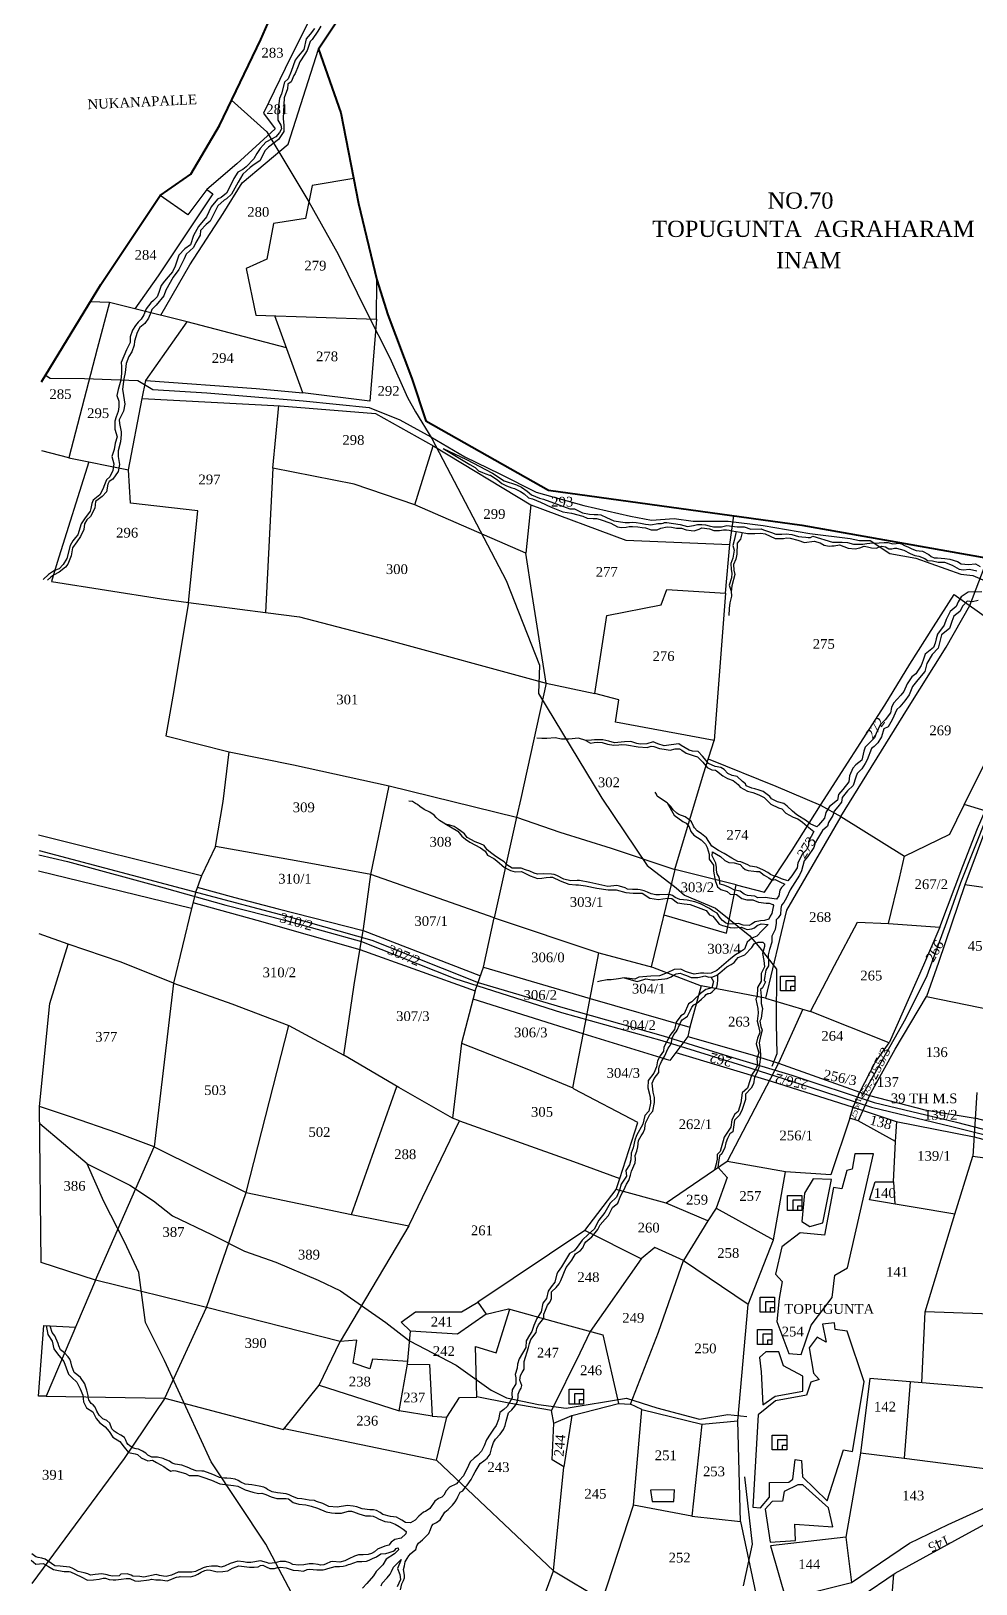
# Model space of a CAD drawing. Header units: millimetres. Extents: x -710 to 883, y -1027 to 1201.
# Drawn here: x -99.1 to 192.3, y 471 to 949.5 of the extents above; entities that cross this region are included whole.
import ezdxf

# ---------------------------------------------------------------- set-up
doc = ezdxf.new("R2010")
doc.units = ezdxf.units.MM
doc.header["$MEASUREMENT"] = 0
for name, pattern in [('ACAD_ISO02W100', [15, 12, -3]), ('ACAD_ISO07W100', [3, 0, -3]), ('BORDER', [1.75, 0.5, -0.25, 0.5, -0.25, 0, -0.25])]:
    doc.linetypes.add(name, pattern=pattern)
for name, color, linetype in [('CARTTRACK', 30, 'ACAD_ISO02W100'), ('NALA', 4, 'Continuous'), ('SQUAREWELL', 5, 'Continuous'), ('SURVEY_BND', 7, 'Continuous'), ('SURVEY_NO', 7, 'Continuous'), ('VILLAGE_AREA', 1, 'Continuous')]:
    doc.layers.add(name, color=color, linetype=linetype)
for name, color, linetype, lineweight in [('FOOTPATH', 150, 'ACAD_ISO07W100', 30), ('ROAD', 1, 'Continuous', 25), ('VILL_BOUNDARY', 6, 'BORDER', 30)]:
    doc.layers.add(name, color=color, linetype=linetype, lineweight=lineweight)
doc.styles.get("Standard").update_dxf_attribs({"font": 'TIMES.TTF'})

msp = doc.modelspace()

# ---------------------------------------------------------------- linework, layer by layer
at = {"layer": 'CARTTRACK', "linetype": 'ByBlock'}
for points in [[(157.23, 621.42), (170.67, 645.26), (177.25, 658.5), (183.3, 674.98), (187.61, 687.18), (195.82, 707.77), (213.57, 703.72), (226.17, 702.88)], [(120.65, 470.43), (123.4, 483.25), (121.03, 504.03)]]:
    msp.add_lwpolyline(points, dxfattribs=at)
at = {"layer": 'FOOTPATH', "linetype": 'ByBlock'}
for points in [[(-37.2, 928.21), (-26.39, 918.45), (-13.42, 896.81), (-4.33, 880.75), (4.48, 862.8), (11.56, 848.81), (16.99, 836.57), (19.53, 832.12), (24.52, 823.93), (47.41, 780.19), (57.68, 754.09), (57.39, 745.39), (76.97, 713.17), (90.87, 692.38), (99.83, 685.5), (102.38, 683.23), (111.99, 679.27), (122.58, 670.68), (126.04, 666.53), (130.81, 660.41), (130.66, 643.6), (130.85, 634.32), (129.39, 630.48)], [(-94.6, 843.41), (-93.12, 842.53), (-82.6, 842.39), (-66.1, 841.81), (-61.46, 839.08), (-44.82, 837.98), (-30.03, 836.8), (-15.11, 835.52), (5.2, 833.48), (14.66, 829.7), (24.21, 824.44), (34.71, 818.32), (45.45, 813.08), (56.67, 807.44), (71.35, 803.26), (85.77, 800.01), (92.23, 798.76), (99.27, 799.26), (105.04, 798.43), (115.89, 798.43), (126.67, 797.15), (141.08, 794.72), (153.5, 793.11), (156.35, 792.54), (159.69, 792.54), (165.72, 788.54), (173.75, 787.12), (187.58, 782.11), (191.26, 781.72), (195.87, 779.82)], [(10.99, 409.67), (4.09, 423.69), (-4.38, 441.92), (-12.68, 456.83), (-26.71, 483.27), (-43.48, 508.67), (-57.87, 539.9), (-63.74, 551.63), (-65.84, 566.98), (-70.21, 576.41), (-76.57, 588.85), (-81.76, 600.48), (-96.36, 612.77)], [(-81.76, 600.48), (-68.58, 593.87), (-61.31, 589.06), (-55.46, 584.47), (-43.37, 578.75), (-33.27, 573.57), (-23.54, 570.21), (-10.54, 564.67), (-3.63, 561.31), (10.33, 551.62), (17.68, 545.95), (31.97, 538.45), (42.82, 530.78), (47.55, 528.42), (57.37, 526.33), (65.92, 525.24), (84.56, 528.23), (93.92, 525.33), (107.06, 521.76), (115.75, 523.29), (121.62, 522.65)]]:
    msp.add_lwpolyline(points, dxfattribs=at)
at = {"layer": 'NALA', "linetype": 'ByBlock'}
for points in [[(-11.66, 950.3), (-13.04, 948.48), (-14.22, 947.1), (-14.92, 943.77), (-16.68, 941.73), (-17.58, 940.53), (-18.85, 936.96), (-19.78, 934.75), (-20.88, 933.77), (-21.88, 930.13), (-22.49, 928.71), (-23.01, 924.84), (-22.93, 922), (-22.06, 920.46), (-21.83, 919.33), (-22.4, 918.2), (-23.54, 916.93), (-24.94, 916.15), (-26.62, 915.24), (-27.46, 914.32), (-28.46, 913.28), (-29.4, 911.78), (-30.4, 910.06), (-32.71, 907.66), (-33.73, 906.83), (-35.27, 906), (-36.49, 904.06), (-37.23, 902.46), (-38.82, 899.5), (-40.48, 898.16), (-41.57, 897.65), (-43.55, 895.28), (-44.95, 892.26), (-47.4, 889.21), (-48.92, 886.47), (-49.92, 883.61), (-51.59, 882.38), (-53.44, 880.44), (-54.58, 877.03), (-55.39, 875.31), (-56.82, 873.79), (-57.91, 872.39), (-58.95, 871.09), (-59.62, 868.9), (-60.19, 867.56), (-61.32, 866.49), (-62.13, 865.75), (-63.57, 863.9), (-64.25, 862), (-65.11, 860.7), (-66.04, 859.77), (-66.86, 858.74), (-67.82, 857.32), (-68.48, 855.27), (-68.54, 853.51), (-69.61, 851.27), (-70.49, 849.28), (-71.23, 847.4), (-71.21, 846.08), (-71.15, 844.09), (-71.4, 841.87), (-72.24, 839.07), (-72.56, 837.17), (-72, 835.48), (-72, 833.69), (-72.17, 832.31), (-72.83, 830.65), (-73.26, 829.29), (-73.2, 826.84), (-72.53, 824.46), (-73.07, 822.5), (-73.39, 820.56), (-74.18, 818.44), (-73.56, 816.16), (-73.82, 814.08), (-74.73, 812.16), (-75.74, 811.25), (-76.4, 809.67), (-76.87, 808.3), (-77.87, 806.59), (-79.87, 804.92), (-80.35, 803.87), (-80.59, 802.42), (-80.83, 801.56), (-82.58, 799.23), (-83.6, 797.68), (-84.62, 794.26), (-85.32, 793.48), (-86.21, 792.46), (-87.01, 790.96), (-88.06, 786.93), (-89.15, 785.16), (-90.37, 783.8), (-91.8, 783.24), (-92.73, 782.66), (-93.67, 781.99), (-95.28, 780.46)], [(-9.75, 950.96), (-10.64, 949.45), (-12.35, 946.88), (-13.03, 946.22), (-13.91, 943.49), (-14.64, 942.38), (-16.13, 940), (-16.74, 938.62), (-17.66, 936.38), (-18.07, 935.8), (-18.83, 933.84), (-19.9, 933.14), (-19.95, 931.68), (-20.99, 928.88), (-21.35, 922.58), (-21.09, 920.34), (-21.09, 918.53), (-22.79, 916.11), (-25.86, 913.7), (-26.84, 912.7), (-28.53, 909.47), (-30.23, 908.35), (-31.47, 907.46), (-33.77, 905.36), (-35.2, 902.87), (-37.23, 899.25), (-38.76, 897.8), (-39.52, 897.42), (-41.51, 895.58), (-42.44, 893.52), (-43.8, 890.88), (-45.09, 889.88), (-46.83, 888.07), (-46.87, 886.56), (-48.23, 884.32), (-49.01, 882.8), (-51.19, 880.73), (-51.86, 879.32), (-53.44, 876.03), (-55.24, 873.64), (-57.5, 869.64), (-58.12, 867.94), (-60.49, 865.03), (-61.83, 863.73), (-62.07, 862.74), (-62.87, 861.05), (-63.92, 859.38), (-65.48, 858.15), (-66.33, 856.59), (-67.16, 853.94), (-67.21, 852.72), (-67.93, 850.63), (-68.88, 849.21), (-69.72, 847.04), (-69.99, 844.3), (-70.4, 842.28), (-70.84, 839.12), (-70.57, 837.14), (-70.11, 834.49), (-70.55, 832.36), (-71.88, 829.73), (-71.75, 828.56), (-71.23, 825.99), (-71.23, 825.15), (-71.42, 822.95), (-72.21, 820.13), (-72.16, 818.44), (-71.74, 815.89), (-72.16, 813.79), (-73.86, 811.46), (-74.93, 810.69), (-75.36, 809.88), (-75.83, 807.53), (-77.1, 806.08), (-79.22, 804.53), (-79.34, 802.48), (-80.72, 799.92), (-81.8, 798.9), (-82.59, 797.61), (-82.73, 795.9), (-83.76, 793.79), (-84.9, 792.12), (-86.31, 790.29), (-86.72, 787.76), (-87.67, 785.18), (-88.4, 784.34), (-90.36, 782.71), (-92.16, 781.83), (-92.97, 781.2), (-93.94, 780.29)], [(28.06, 820.9), (35.19, 817.47), (43.21, 813.3), (46.81, 810.91), (50.57, 809.64), (52.16, 808.98), (53.88, 807.7), (55.28, 806.57), (57.74, 805.57), (58.92, 805.24), (67.09, 802.29), (68.48, 802.23), (70.96, 801.07), (73.17, 800.58), (74.56, 800.54), (75.65, 800.48), (76.67, 800.41), (78.35, 799.62), (80.67, 798.53), (84.11, 798.04), (85.43, 798.04), (86.42, 798.18), (87.47, 798.11), (88.88, 797.83), (90.36, 797.58), (91.31, 797.48), (92.08, 797.34), (94.21, 797.76), (95.32, 797.76), (95.86, 797.9), (96.3, 798.02), (96.97, 798.06), (101.11, 797.42), (103.33, 796.88), (105.23, 797.09), (106.44, 797.46), (107.73, 797.49), (108.94, 797.3), (110.03, 797), (111.39, 796.72), (113.85, 796.7), (115.5, 797.14), (118.68, 796.74), (119.88, 796.72), (120.86, 796.72), (122.85, 795.98), (126.04, 796.09), (126.78, 795.81), (129.24, 794.98), (130.58, 794.45), (132.46, 794.45), (133.78, 794.52), (135.5, 794.35), (137.58, 793.73), (138.58, 793.64), (139.83, 793.5), (140.55, 793.45), (141.22, 793.47), (141.94, 793.85), (148.04, 792.04), (151.01, 791.99), (152.7, 791.94), (154.53, 791.36), (155.83, 791.41), (157.43, 791.43), (158.66, 791.62), (159.56, 791.69), (162.43, 791.8), (163.98, 791.9), (165.14, 791.92), (166.6, 791.5), (167.71, 791.57), (168.45, 791.66), (169.29, 791.48), (170.26, 791.02), (171.44, 790.46), (172.55, 789.91), (173.8, 789.47), (174.75, 789.35), (175.75, 789.28), (177.77, 788.17), (178.42, 787.63), (179.42, 787.21), (180.41, 787.13), (181.51, 787.05), (182.64, 786.95), (184.26, 786.79), (186.59, 786.07), (187.73, 785.36), (190.02, 785.08), (192.17, 785.32), (193.61, 784.54)], [(28.06, 820.9), (36.25, 815.92), (37.89, 815.02), (38.89, 813.96), (40.15, 813.44), (41.16, 813.08), (42.33, 812.67), (42.56, 812.61), (44.83, 811.09), (46.09, 810.09), (47.53, 809.34), (49.19, 808.72), (50.02, 808.55), (51.81, 807.59), (52.95, 806.88), (54.28, 805.67), (55.6, 805.31), (57.97, 804.32), (61.29, 802.76), (64.9, 801.32), (67.53, 800.92), (71.05, 799.97), (72.43, 799.36), (74.27, 799.34), (75.24, 799.32), (76.37, 798.98), (79.75, 797.82), (81.79, 796.77), (83.04, 796.55), (84.48, 796.6), (85.35, 796.82), (86.36, 796.87), (88.02, 796.77), (89.35, 796.54), (90.39, 796.44), (92.09, 795.77), (94.02, 795.79), (95.13, 796.33), (97.04, 796.74), (98.38, 796.64), (99.93, 796.31), (101.44, 796.28), (102.94, 795.79), (104.44, 795.58), (105.37, 795.54), (106.02, 795.7), (106.97, 796.04), (107.74, 796.37), (110.12, 796.14), (111.47, 795.55), (113.24, 795.59), (114.41, 795.76), (115.37, 795.76), (116.23, 795.65), (117, 795.54), (119.66, 795.08), (121.88, 794.65), (124.15, 794.71), (125.92, 794.81), (127.27, 794.6), (130.41, 793.18), (132.91, 793.15), (133.85, 793.32), (135, 793.28), (137.36, 792.63), (139.37, 791.95), (142.41, 792.3), (144.23, 791.77), (145.51, 791.08), (147, 790.79), (147.83, 790.86), (148.57, 790.9), (150.2, 791.19), (152.91, 790.2), (155.08, 789.9), (156.51, 790.26), (157.83, 790.75), (158.88, 790.61), (160.08, 790.22), (161.59, 790.2), (162.26, 790.45), (163.3, 790.75), (164.35, 790.54), (165.4, 789.98), (166.36, 789.98), (167.13, 790.18), (167.74, 790.15), (170.05, 789.52), (171.99, 788.48), (173.41, 787.88), (174.7, 787.72), (176.56, 786.98), (177.31, 786.37), (178.84, 786.22), (180.66, 785.88), (182.55, 785.79), (184.92, 784.91), (187.06, 783.7), (188.34, 783.48), (190.3, 783.64), (192.55, 783.22)], [(118.33, 795.31), (117.77, 792.56), (117.36, 790.97), (117.77, 789.54), (117.3, 787.04), (116.72, 785.42), (116.76, 783.62), (117.01, 782.48), (116.93, 781.01), (116.15, 778.72), (116.82, 776.94), (116.91, 775.36), (116.37, 773.28), (116.19, 771.61), (116.11, 769.4)], [(120.19, 794.98), (119.68, 792.93), (118.69, 791.67), (118.58, 788.29), (118.23, 786.72), (117.53, 785.14), (117.6, 783.4), (117.91, 782.04), (116.97, 778.59), (116.84, 776.66)], [(194.05, 776.66), (189.89, 776.63), (187.7, 775.13), (186.74, 773.59), (186.14, 772.15), (184.33, 770.64), (183.08, 768.2), (182.46, 766.42), (180.39, 763.65), (180.01, 762.26), (179.7, 760.9), (179.14, 759.57), (176.6, 757.46), (176, 755.68), (175.42, 753.99), (173.75, 751.45), (172.52, 750.48), (171.07, 748.32), (169.99, 745.98), (169.09, 744.87), (166.84, 742.39), (166.23, 741.02), (165.91, 739.41), (164.28, 737.25), (162.69, 735.75), (161.51, 733.05), (161.04, 731.72), (159.28, 730.01), (158.09, 728.82), (157.73, 727.66), (157.04, 724.82), (155.23, 723.45), (154.27, 722.35), (153.28, 720.01), (153.06, 718.17), (151.24, 715.75), (149.88, 714.26), (149.6, 712.52), (147.16, 710.58), (146.03, 708.71), (145.62, 707.01), (143.74, 704.84), (143.22, 704.31), (141.19, 705.2), (140, 706.16), (137.08, 708.03), (135.75, 709.09), (134.06, 710.62), (132.99, 711.44), (131.04, 712.03), (129.2, 712.93), (128.76, 713.62), (126.66, 715.15), (125.39, 715.58), (124.06, 715.98), (123.22, 716.19), (121.42, 716.97), (121.27, 717.52), (120.3, 718.24), (118.65, 719.81), (117.13, 720.12), (115.75, 720.75), (114.69, 721.92), (113.58, 722.59), (111.83, 722.9), (109.86, 723.82), (108.59, 725.34), (107.92, 726.09), (106.58, 727.46), (104.88, 727.63), (103.89, 727.9), (102.67, 728.66), (101.39, 729.35), (100.7, 729.85), (98.34, 729.61), (96.15, 729.29), (94.19, 729.91), (92.8, 730.49), (90.81, 729.91), (88.74, 729.73), (87.75, 730.01), (85.86, 730.59), (83.9, 730.48), (80.84, 730.16), (79.08, 730.66), (77.22, 731.12), (74.64, 731.13), (73.76, 731.01), (71.99, 730.88), (69.75, 731.62), (66.72, 731.28), (64.5, 731.26), (62.49, 731.67), (60, 731.54), (58.42, 731.53), (56.87, 731.58)], [(192.98, 773.98), (191.22, 773.62), (189.58, 773.82), (188.18, 772.36), (187.3, 770.68), (185.48, 769.23), (184.8, 767.61), (184.14, 765.39), (181.69, 763.42), (180.61, 759.31), (178.74, 757.41), (177.17, 754.61), (176.56, 752.12), (174.31, 749.59), (172.74, 747.5), (171.64, 744.94), (170.37, 743.09), (168.77, 741.25), (167.89, 740.45), (166.41, 737.23), (165.25, 735.15), (163.85, 734.49), (163.18, 732), (162, 730.18), (160.87, 729.08), (160.02, 728.4), (158.75, 724.95), (158.12, 723.82), (157.04, 722.14), (155.61, 720.76), (155.25, 719.58), (154.37, 717.05), (152.69, 715.39), (151.07, 713.33), (150.82, 711.88), (149.7, 710.47), (148.51, 709.14), (148.1, 707.8), (146.8, 705.68), (146.5, 704.53), (144.96, 703.21), (143.39, 700.61), (142.67, 699.32), (142.31, 697.92), (140.36, 695.1), (139.26, 693.81), (138.52, 690.75), (137.91, 689.38), (135.02, 684.87), (133.89, 682.47), (133.01, 680.98), (132.32, 680.21), (132.13, 679.14), (132.02, 677.34), (131.3, 676.22), (130.67, 675.67), (130.72, 674.65), (130.34, 672.63), (129.37, 670.6), (129.32, 668.8), (128.6, 666.55), (128.25, 664.9), (128.3, 662.78), (128.3, 661.43), (127.5, 660.14), (127.23, 658.32), (126.98, 656.91), (127.42, 656.56), (126.46, 654.66), (125.88, 654.17), (126.07, 652.15), (126.07, 649.87), (126.46, 648.33), (126.26, 647.04), (126.02, 645.24), (125.69, 644.47), (125.99, 642.76), (126.37, 641.61), (125.88, 639.74), (125.41, 637.78), (125.74, 635.63), (125.82, 633.82), (125.63, 631.83), (125.38, 630.18), (124.75, 628.5), (124.03, 627.18), (123.65, 625.17), (122.93, 623.74), (121.23, 621.97), (121.25, 620.27), (120.12, 616.88), (119.22, 615.39), (118.42, 614.49), (117.87, 613.96), (117.32, 610.32), (116.44, 609.69), (115.67, 608.29), (115.12, 606.89), (114.81, 605.51), (113.96, 603.52), (113.16, 602.92), (112.97, 601.57), (112.8, 600.31), (112.69, 599.26)], [(71.99, 730.88), (73.41, 730.04), (74.61, 730.24), (75.6, 730.43), (76.98, 730.25), (78.71, 729.74), (80.64, 729.49), (82.12, 729.53), (83.03, 729.7), (84.49, 729.55), (88.1, 728.98), (90.86, 728.72), (92.14, 729.11), (93.01, 729.09), (94.74, 728.4), (96.16, 728.25), (97.98, 727.89), (99.58, 728.32), (100.86, 728.32), (101.55, 727.93), (102.89, 726.98), (105.41, 726.14), (106.46, 725.85), (108.02, 724.22), (109.38, 722.6), (110.89, 721.91), (111.96, 721.76), (112.33, 721.59), (114.24, 719.96), (115.72, 719.19), (117.38, 718.58), (118.95, 717.38), (119.55, 716.5), (121.86, 715.25), (123.53, 714.91), (125.36, 714.2), (126.94, 713.32), (129, 711.28), (131.38, 710.19), (132.39, 709.82), (133.69, 708.5), (135.9, 707.3), (137.31, 706.77), (138.81, 705.75), (140.22, 704.52), (142.3, 702.87), (140.67, 699.75), (140.67, 698.49), (139.98, 697.23), (138.79, 695.93), (137.33, 693.2), (137.12, 691.68), (135.54, 689.24), (134.3, 687.7), (132.31, 688.29), (130.95, 688.94), (129.87, 689.22), (128.98, 689.61), (128.11, 690.2), (126.75, 690.95), (124.72, 691.84), (122.71, 692.23), (121.96, 692.6), (119.81, 693.52), (118.84, 693.64), (116.99, 694.68), (114.68, 696.04), (112.85, 696.98), (110.86, 698.36), (109.16, 700.91), (107.63, 702.11), (106.27, 703.04), (105.52, 704.02), (105.24, 704.49), (104.59, 705.86), (103.76, 706.59), (102.62, 707.36), (100.67, 708.13), (100, 708.52), (98.89, 709.58), (98.18, 710.61), (97.11, 711.7), (95.6, 712.59), (94, 713.73), (93.74, 714.38), (93.35, 714.95)], [(97.11, 711.7), (99.26, 707.94), (101.94, 705.94), (102.95, 705.39), (103.85, 704.27), (104.37, 702.88), (105.31, 701.76), (107.54, 700.31), (108.84, 698.93), (109.38, 697.89), (110.01, 695.86), (110.01, 694.37), (111.31, 692.44), (111.31, 690.65), (111.84, 687.8), (112.63, 685.84), (113.65, 684.98), (115.6, 684.41), (116.52, 683.53), (118.43, 683.4), (120.08, 682.18), (121.59, 681.78), (123.49, 681.78), (125.23, 681.05), (127.61, 680.75), (128.47, 680.8), (129.7, 680.37), (129.85, 680.04), (129.67, 679.15), (129.3, 677.61), (128.83, 676.82), (128.44, 675.81), (127.07, 675.44), (125.82, 675.32), (124.22, 675.06), (123.08, 674.35), (122.35, 673.86), (120.55, 673.96), (119.04, 674.48), (118.02, 674.38), (115.95, 674.3), (115.07, 674.69), (114.13, 675.46), (113.39, 676.27), (112.46, 677.72), (111.16, 678.47), (110.11, 679.18), (107.32, 680.62), (105.65, 681.18), (103.27, 681.7), (100.93, 681.92), (99.58, 682.56), (98.75, 683.14), (98.12, 683.36), (97.04, 683.42), (94.73, 683.35), (93.54, 683.35), (92.16, 683.7), (90.96, 684.12), (89.94, 684.62), (88.79, 684.93), (88.07, 684.95), (86.43, 684.95), (84.88, 685.09), (84.08, 685.48), (82.35, 685.98), (81.54, 686.2), (79.73, 686.02), (78.82, 685.93), (73.24, 687.16), (70.03, 687.74), (69.3, 687.79), (67.34, 687.62), (65.21, 688.21), (63.06, 689.29), (62.26, 689.59), (61.43, 689.75), (59, 689.83), (57.14, 689.73), (56.04, 689.98), (54.75, 690.61), (53.43, 691.09), (52.03, 691.58), (50.64, 691.54), (49.28, 691.58), (47.62, 692.54), (46.82, 693.5), (45.98, 694.01), (44.29, 695.16), (42.98, 696.04), (41.59, 697.21), (40.65, 698.53), (39.47, 699.08), (37.84, 699.69), (35.44, 701), (34.57, 702.16), (33.34, 703.1), (32.36, 703.76), (31.44, 704.43), (30.06, 704.84), (28.78, 705.17), (26.91, 706.27), (25.84, 707.17), (25.19, 707.94), (23.89, 708.8), (22.13, 709.6), (20.84, 710.56), (20.1, 711.19), (19.5, 711.5), (18.6, 712.15), (17.41, 712.25)], [(28.57, 705.3), (32.57, 702.98), (33.77, 701.47), (34.89, 700.54), (36.23, 699.58), (39.48, 697.79), (41, 696.83), (41.73, 695.6), (43.58, 694.56), (44.59, 693.8), (46.94, 691.82), (48.79, 690.82), (50.17, 690.46), (52.13, 690.54), (54.81, 689.2), (57.09, 688.43), (58.39, 688.47), (59.78, 688.73), (60.99, 688.82), (61.71, 688.8), (64.13, 687.64), (66.78, 686.67), (68.88, 686.43), (69.73, 686.43), (71.9, 686.17), (75.41, 685.41), (78.91, 684.93), (81.3, 684.88), (84.34, 684.11), (86.64, 683.91), (88.12, 683.91), (89.41, 683.9), (91.69, 682.35), (94.45, 681.94), (95.78, 682.15), (97.28, 682.28), (98.46, 682.24), (100.23, 680.93), (102.27, 680.58), (104.17, 680.4), (109.12, 678.52), (110.08, 677.16), (111.17, 676.76), (112.34, 675.23), (113.13, 674.33), (114.15, 673.91), (116.46, 673.26), (117.74, 673.22), (119.87, 673.39), (121.77, 672.63), (123.16, 672.87), (123.95, 673.19), (124.83, 673.94), (126.09, 674.42), (128.23, 674.22), (126.27, 672.23), (124.69, 670.57), (123.16, 669.98), (121.69, 668.74), (120.87, 666.6), (119.4, 665.57), (118.11, 664.83), (116.7, 663.69), (112.34, 660.03), (110.66, 659.2), (109.41, 659.16), (108.38, 659.2), (107.31, 659.21), (105.38, 658.93), (103.66, 659.37), (102.75, 659.7), (102.15, 660), (101.53, 660.31), (101.23, 660.42), (99.18, 660.31), (97.06, 659.34), (94.71, 658.37), (92.01, 658.31), (88.33, 658.01), (87.13, 657.35), (83.86, 657.82), (82.02, 657.49), (79.8, 657.11), (78.55, 657.11), (76.38, 656.73), (75.62, 656.57)], [(111.01, 696.56), (113.56, 695.17), (114.89, 693.93), (116.07, 693.35), (117.74, 693.17), (119.55, 692.72), (120.4, 691.78), (121.1, 691.11), (122.07, 690.87), (123.82, 690.6), (124.61, 690.57), (125.55, 690.57), (127, 689.45), (128.4, 688.57), (129.48, 687.86), (130.33, 688.09), (131.85, 687.39), (133.36, 686.67), (132.37, 685.57), (131.82, 684.74), (131.5, 683.04), (130.76, 682), (129.38, 682.23), (127.3, 682.49), (125.06, 682.47), (124.11, 682.96), (121.83, 683.17), (120.81, 683.57), (119.56, 684.44), (118.52, 684.7), (117.67, 684.89), (116.95, 685.29), (115.86, 685.78), (114.56, 686.31), (113.35, 686.59), (113.34, 687.67), (113.11, 688.75), (112.52, 689.8), (112.31, 690.98), (112.31, 691.74), (112.09, 693.12), (111.43, 694.37), (110.9, 695.37), (111.01, 696.56)], [(83.86, 657.82), (87.85, 656.67), (89.86, 657.31), (90.45, 657.5), (92.34, 657.21), (93.23, 657.17), (96.34, 657.45), (97.12, 657.55), (98.3, 658.13), (99.07, 658.58), (99.83, 659), (101.03, 659.23), (102.11, 658.85), (103.02, 658.54), (104.46, 657.88), (106.5, 657.93), (107.94, 658.19), (108.7, 658.37), (109.9, 658.03), (111.15, 658.06), (112.41, 658.64), (113.3, 659.34), (115.44, 661.17), (116.81, 661.92), (117.72, 662.49), (118.42, 663.45), (118.98, 664.09), (119.95, 664.48), (121.03, 664.83), (123.16, 667.11), (123.85, 668.23), (125.13, 668.79), (126.6, 668.79), (127.05, 668.29), (127.05, 667.38), (126.49, 665.29), (126.89, 663.08), (127.07, 661.2), (126.08, 659.09), (126.01, 656.72), (124.97, 654.76), (124.82, 652.04), (124.4, 651.21), (125.07, 648.37), (125.1, 646.92), (124.8, 644.46), (125.27, 642.93), (125.59, 640.9), (124.92, 639.16), (124.5, 637.47), (124.89, 635.99), (125.34, 634.69), (124.76, 632.84), (124.89, 630.86), (124.37, 629.77), (123.03, 627.79), (122.63, 626.31), (121.87, 623.8), (120.23, 622.38), (119.78, 619.25), (118.91, 616.61), (117.9, 615.78), (117.03, 614.07), (116.74, 611.8), (114.64, 608.66), (114.33, 607.55), (113.74, 605.39), (113.37, 604.31), (112.5, 603.36), (112.47, 601.88), (112.04, 600.1), (111.71, 598.58)], [(110.52, 658.04), (111.37, 656.61), (110.8, 654.74), (109, 654.19), (107.38, 652.92), (105.4, 651.15), (104.64, 650.42), (103.65, 649.81), (102.29, 646.65), (101.32, 646.08), (99.84, 644.08), (99.29, 641.85), (97.9, 639.97), (97.48, 639.1), (96.72, 637.75), (96.01, 636.46), (95.95, 635.2), (94.88, 633.75), (94.13, 632.19), (93.82, 630.38), (92.95, 628.37), (91.26, 626.14), (91.08, 623.91), (91.86, 621.08), (91.9, 619.16), (91.44, 616.71), (90.21, 615.39), (89.52, 612.72), (87.62, 609.22), (87.06, 607.76), (86.63, 605.43), (85.96, 603.76), (85.91, 601.73), (85.44, 600.17), (84.35, 598.4), (84.5, 596.66), (82.85, 594.23), (82.33, 592.33), (81.43, 590.21), (79.54, 588.34), (77.85, 585.49), (75.99, 583.14), (74.56, 580.37), (72.85, 578.77), (70.83, 576.94), (69.37, 574.81), (68.42, 573.68), (67.01, 572.89), (64.54, 568.72), (63.47, 567.35), (63.03, 566.54), (62.43, 564.04), (61.27, 562.61), (60.41, 561.24), (59.84, 558.96), (58.77, 557.51), (58.26, 554.92), (56.87, 552.81), (55.92, 550.7), (55.34, 548.86), (54.62, 547.72), (53.59, 545.93), (53.53, 543.93), (51.48, 540.4), (50.92, 538.76), (50.81, 537.52), (50.25, 535.54), (50.42, 534.54), (50.42, 532.66), (49.33, 530.8), (49.2, 529.55), (49.25, 528.37), (47.74, 525.74), (46.73, 524.81), (45.49, 523.82), (45.1, 521.69), (44.31, 519.84), (43.5, 518.74), (42.55, 517.21), (41.37, 515.39), (40.7, 513.59), (39.79, 511.91), (38.67, 510.67), (37.55, 509.83), (36.38, 508.61), (35.78, 507.56), (34.25, 504.31), (32.91, 502.88), (32.14, 501.93), (29.96, 500.83), (28.97, 499.75), (28.25, 498.42), (27.55, 497.74), (26.56, 497.32), (25.39, 496.53), (23.88, 494.33), (22.61, 493.38), (21.96, 493.2), (20.48, 491.97), (19.39, 490.71), (17.96, 489.9), (16.35, 489.97), (15.27, 490.65), (14.33, 491.19), (13.64, 491.66), (11.74, 491.84), (9.44, 492.45), (8.62, 493.09), (7.49, 493.63), (6.57, 493.91), (5.37, 493.88), (3.04, 494.14), (1.38, 494.81), (0.26, 495.01), (-1.47, 495.18), (-4.64, 494.7), (-7.25, 494.89), (-9.11, 495.8), (-11.03, 496.47), (-11.68, 496.78), (-13.34, 496.83), (-15.52, 497.28), (-16.89, 497.41), (-18.6, 498.12), (-19.51, 498.52), (-20.44, 498.76), (-23.1, 499.15), (-24.7, 499.43), (-26.16, 500.17), (-26.66, 500.51), (-27.28, 500.9), (-28.73, 501.15), (-31.03, 501.57), (-33.04, 501.81), (-34.41, 502.43), (-35.24, 502.89), (-36.08, 503.28), (-37.42, 503.5), (-38.71, 503.65), (-39.41, 503.67), (-40.92, 503.81), (-42.33, 504.5), (-43.48, 504.98), (-44.96, 505.43), (-45.81, 505.74), (-46.39, 505.83), (-48.13, 505.85), (-49.61, 506.42), (-50.37, 506.81), (-52.51, 507.62), (-54.59, 507.98), (-55.54, 508.24), (-56.33, 508.82), (-57.68, 509.4), (-58.36, 509.71), (-60.09, 510.1), (-61.81, 510.1), (-63.03, 510.7), (-63.66, 511.29), (-64.67, 511.94), (-65.96, 512.6), (-66.64, 512.63), (-67.78, 512.94), (-68.59, 513.58), (-69.15, 514.02), (-69.53, 514.48), (-69.8, 515.38), (-70.27, 516.17), (-71.39, 516.85), (-72.46, 517.46), (-73.42, 518.15), (-74.14, 518.87), (-74.76, 520.56), (-75.73, 521.36), (-76.91, 521.95), (-78.03, 523.02), (-78.8, 524.3), (-79.28, 525.46), (-79.93, 526.18), (-80.51, 526.62), (-81.24, 527.74), (-81.42, 528.57), (-81.42, 529.11), (-81.84, 530.71), (-82.29, 532), (-82.5, 532.74), (-83.82, 534.69), (-84.96, 535.55), (-85.77, 536.18), (-86.5, 538.15), (-86.76, 539.42), (-87.13, 540.27), (-87.64, 541.01), (-88.72, 542.23), (-89.93, 543.16), (-90.48, 544.44), (-90.73, 545.13), (-91.67, 547.48), (-92.5, 548.53), (-93.04, 550.12), (-93.24, 550.6)], [(14.85, 469.25), (15.28, 471.05), (15.76, 472.07), (16.12, 472.97), (16.12, 473.73), (15.74, 475.45), (16.04, 476.65), (16.34, 477.84), (16.9, 478.9), (17.44, 479.72), (17.98, 480.34), (18.8, 481.01), (19.56, 481.69), (19.91, 482.73), (20.38, 483.63), (21.61, 484.63), (22.41, 485.43), (23.62, 486.53), (24.06, 487.83), (24.51, 488.91), (24.9, 489.43), (25.94, 490.01), (27.11, 490.83), (28.53, 493.11), (29.57, 493.99), (30.91, 495.29), (31.75, 496.29), (32.21, 497.16), (32.58, 497.91), (33.23, 499.3), (34.08, 499.76), (34.59, 500.42), (35.05, 501.03), (35.36, 501.47), (36.61, 503.24), (37.24, 504.48), (37.92, 505.61), (38.52, 506.56), (39.4, 508.11), (40.59, 508.94), (41.55, 509.83), (42.55, 511.07), (42.99, 513.05), (43.49, 514.6), (44.12, 515.67), (45.6, 517.22), (46.57, 518.63), (47.1, 519.86), (47.39, 521.2), (48.2, 523.76), (49.23, 524.68), (50.13, 525.81), (50.82, 526.92), (51.13, 528.46), (51.13, 529.55), (51.57, 530.58), (52.02, 531.33), (52.22, 532.16), (51.62, 533.83), (51.86, 535.24), (52.32, 536.14), (52.97, 537.21), (52.99, 539.58), (54.31, 543.84), (54.67, 545.1), (55.02, 546.34), (56.67, 548.53), (56.9, 549.75), (57.42, 550.91), (59, 552.95), (59.07, 554.12), (59.56, 555.36), (60.16, 556.95), (61.02, 557.92), (61.36, 558.98), (61.46, 561.08), (62.86, 562.39), (63.76, 563.53), (64.33, 564.57), (65.98, 568.54), (67.05, 570.02), (67.72, 570.79), (68.86, 572.7), (70.4, 573.79), (71.08, 574.64), (71.55, 575.82), (72, 576.44), (73.86, 578.01), (74.85, 579.18), (75.66, 580.29), (76.39, 581.66), (77.96, 583.43), (79, 584.6), (79.69, 586.03), (80.25, 587.02), (81.85, 588.39), (82.57, 590.23), (83.05, 591.3), (83.39, 591.79), (84.11, 593.3), (84.55, 594.24), (85.21, 595.29), (85.75, 596.98), (86.05, 598.19), (87.23, 600.75), (87.27, 601.94), (87.21, 603.07), (87.71, 604.42), (88.05, 605.76), (88.2, 607.67), (89.05, 609.06), (89.69, 610.06), (90.15, 611.25), (90.24, 612.4), (90.45, 613.23), (91.75, 615.63), (92.7, 616.73), (93.12, 619.34), (93.15, 620.93), (92.74, 622.51), (92.44, 625.31), (93.02, 626.76), (94.46, 628.56), (94.46, 629.75), (94.67, 630.71), (94.98, 631.3), (95.34, 631.95), (96.4, 633.74), (96.98, 635.22), (97.35, 636.12), (98.01, 636.94), (98.38, 637.85), (98.65, 639.17), (99.13, 640.28), (99.8, 641.1), (100.14, 641.61), (100.89, 643.33), (101.27, 644.25), (101.69, 644.8), (102.64, 645.46), (103.32, 646), (104.16, 647.6), (104.7, 648.74), (105.26, 649.44), (106.08, 649.88), (107.67, 651.21), (108.65, 652.09), (109.09, 652.68), (109.64, 652.91), (109.9, 652.91), (110.44, 653.04), (110.99, 653.44), (112.02, 654.51), (112.38, 654.94), (112.61, 655.97), (112.65, 657.2), (112.65, 658.29), (112.64, 658.82)], [(-94.4, 550.66), (-93.89, 547.89), (-92.51, 545.79), (-92.05, 543.47), (-90.85, 541.91), (-88.98, 539.53), (-88.22, 537.65), (-87.53, 535.63), (-86.52, 534.6), (-84.92, 533.19), (-83.86, 531.19), (-83.08, 529.17), (-82.88, 527.14), (-81.92, 525.32), (-80.01, 524.1), (-78.96, 522.05), (-77.82, 520.65), (-76.19, 519.46), (-74.99, 518), (-73.79, 516.3), (-71.7, 514.95), (-70.36, 513.15), (-69, 511.5), (-66.91, 511.08), (-66.25, 510.94), (-65.12, 509.93), (-63.02, 508.95), (-61.65, 509.2), (-60.32, 508.48), (-58.14, 507.27), (-57.03, 506.35), (-55.99, 505.79), (-55.22, 505.94), (-54.46, 505.92), (-53.26, 505.61), (-51.43, 505.02), (-50.3, 504.48), (-49.2, 504.48), (-47.62, 504.42), (-46.08, 503.98), (-43.42, 503.01), (-40.82, 501.9), (-36.63, 501.4), (-35.26, 501.13), (-32.99, 500.05), (-30.64, 499.28), (-28.89, 498.93), (-27.85, 499.02), (-26.68, 498.56), (-25.06, 497.83), (-23.22, 497.36), (-21.55, 497.35), (-20.43, 497.35), (-19.72, 497.27), (-18.24, 496.17), (-16.5, 495.6), (-14.32, 495.41), (-12.7, 495.04), (-10.72, 494.35), (-8.11, 493.27), (-6.42, 492.9), (-5.24, 492.82), (-4.03, 492.82), (-3.37, 492.85), (-2.26, 493.18), (-1.19, 493.43), (-0.3, 493.45), (0.35, 493.27), (1.98, 492.67), (4.02, 492.01), (5.62, 492.01), (6.4, 491.97), (7.34, 491.52), (8.04, 491.09), (10.03, 490.24), (11.66, 490.08), (13.24, 489.47), (14.47, 488.76), (15.66, 487.9), (16.65, 487.16), (16.48, 486.45), (15.09, 485.15), (13.09, 484.78), (12, 483.92), (11.27, 483), (10.02, 482.67), (7.77, 481.8), (6.87, 480.91), (5.91, 480.38), (4.89, 480.07), (3.3, 479.97), (1.93, 479.97), (0.71, 479.64), (-1.12, 478.76), (-2.28, 478.16), (-3.83, 477.78), (-5.96, 477.91), (-6.73, 477.86), (-8.05, 477.26), (-8.81, 476.88), (-9.83, 476.81), (-10.52, 477.08), (-12.02, 477.28), (-13.33, 477.25), (-14.99, 476.89), (-16.58, 476.84), (-18.29, 477.05), (-19.3, 477.59), (-20.57, 477.97), (-22.24, 477.91), (-23.04, 477.74), (-23.81, 477.52), (-25.64, 477.37), (-26.16, 477.54), (-27.18, 477.9), (-28.26, 478.2), (-31.32, 477.62), (-32.5, 477.61), (-33.54, 477.85), (-35.25, 478.03), (-37.66, 477.31), (-39.42, 476.53), (-40.53, 476.24), (-41.58, 476.47), (-43.39, 476.47), (-44.93, 476.34), (-45.95, 476.04), (-48.35, 474.87), (-49.48, 474.63), (-50.84, 474.63), (-52.44, 474.64), (-53.68, 474.64), (-55.76, 473.74), (-57.39, 473.32), (-58.26, 473.44), (-59.43, 473.67), (-60.48, 473.93), (-64.26, 473.14), (-65.51, 473.37), (-67.68, 473.48), (-68.21, 473.75), (-69.46, 474.15), (-71.33, 474.03), (-71.86, 473.55), (-73.97, 473.4), (-74.92, 473.6), (-75.62, 473.88), (-77.25, 474.19), (-79.26, 473.95), (-80.67, 473.74), (-81.5, 474.14), (-82.62, 474.46), (-84.52, 474.9), (-86.15, 475.83), (-87.08, 476.18), (-89.12, 476.39), (-90.06, 476.53), (-91.69, 476.64), (-92.73, 477.32), (-94.66, 478.71), (-95.71, 479.02), (-96.82, 479.2), (-97.54, 479.39), (-97.96, 479.72), (-98.77, 480.29)], [(-99.05, 478.38), (-97.61, 477.13), (-95.27, 477.33), (-93.7, 476.38), (-92.12, 475.52), (-90.62, 475.16), (-88.83, 474.9), (-87.29, 474.9), (-86.86, 474.81), (-83.59, 473.2), (-81.65, 472.25), (-79.82, 472.27), (-78.07, 472.54), (-76.84, 472.85), (-76.13, 472.83), (-74.95, 472.45), (-73.72, 472.3), (-72.92, 472.3), (-71.26, 472.5), (-69.7, 472.69), (-68.57, 472.67), (-67.05, 472.03), (-66.02, 471.9), (-62.61, 472.27), (-61.93, 472.47), (-60.53, 472.28), (-59.12, 472.3), (-57.09, 472.03), (-55.97, 472.43), (-55.06, 472.8), (-54.18, 473.11), (-53.39, 473.27), (-53.06, 473.31), (-49.89, 473.25), (-48.5, 473.67), (-47.6, 474.08), (-46.56, 474.66), (-45.52, 475.19), (-44.64, 475.34), (-43.71, 475.28), (-41.71, 474.77), (-39.88, 474.83), (-38.38, 475.08), (-36.99, 475.89), (-35.8, 476.33), (-34.96, 476.6), (-31.71, 476.17), (-30.3, 476.24), (-29.07, 476.31), (-28.32, 476.69), (-27.63, 476.79), (-26.55, 476.33), (-25.38, 475.84), (-24.59, 475.84), (-23.97, 475.84), (-23.04, 476.06), (-22.14, 476.18), (-20.43, 475.98), (-18.24, 475.32), (-16.57, 475.23), (-15.04, 475), (-13.9, 475.48), (-13.22, 475.54), (-10.9, 475.41), (-9.3, 475.41), (-8.99, 475.38), (-8.17, 475.55), (-7.55, 475.75), (-5.24, 476.43), (-4, 476.43), (-2.83, 476.52), (-1.85, 476.73), (-1.19, 476.98), (-0.69, 477.18), (1.58, 477.96), (2.9, 477.96), (4.34, 478.1), (5.19, 478.39), (6.24, 478.85), (7.47, 479.42), (8.8, 480.3), (10.38, 480.46), (11.38, 480.69), (12.63, 481.15), (13.08, 481.45), (13.55, 481.99), (14.14, 482.17), (14.24, 481.53), (13.04, 480.29), (10.44, 478.64), (9.4, 476.89), (7.37, 474.84), (6.56, 473.52), (4.51, 471.19), (3.18, 469.71)], [(8.86, 470.49), (9.18, 471.32), (10.72, 472.87), (11.65, 474.09), (12.12, 474.88), (12.73, 476.24), (15.08, 478.6), (13.95, 475.79), (14.64, 473.91), (14.86, 472.43), (14.3, 471.31), (13.81, 470.13)]]:
    msp.add_lwpolyline(points, dxfattribs=at)
at = {"layer": 'ROAD', "linetype": 'ByBlock'}
for points in [[(-96.66, 695.67), (-87.86, 693.62), (-57.96, 685.52), (-38.99, 680.14), (-20.78, 675.53), (2.8, 669.02), (31.56, 657.56), (64.46, 647.14), (95.41, 638.46), (120.26, 630.79), (141.12, 624.1), (160.07, 617.94), (184.84, 611.98), (204.87, 606.97), (237.92, 598.77), (268.6, 589.13), (296.59, 580.08), (326.2, 570.43), (345.99, 563.96), (388.44, 550.46), (431.56, 538.16), (435.25, 526.49), (468.57, 515.02), (499.32, 502.98)], [(-96.56, 697.04), (-47.72, 684.02), (-19.02, 676.5), (6.03, 669.42), (38.81, 656.38), (64.92, 648.6), (95.86, 639.9), (117.35, 633.21), (135.46, 627.8), (160.91, 619.33), (186.32, 613.27), (212.78, 606.4), (236.07, 600.38), (259.85, 593.21), (285.56, 585.13), (305.03, 578.89), (329.07, 570.8), (353.2, 563.33), (390.78, 550.84), (435.07, 538.56), (438.45, 527.3), (457.85, 520.18), (501.62, 503.82)]]:
    msp.add_lwpolyline(points, dxfattribs=at)
at = {"layer": 'SQUAREWELL', "linetype": 'ByBlock'}
for points in [[(132.02, 658.32), (136.46, 658.32), (136.46, 653.76), (132.02, 653.76)], [(133.76, 656.97), (136.46, 656.97), (136.46, 653.76), (133.76, 653.76)], [(135.19, 655.19), (136.46, 655.19), (136.46, 653.76), (135.19, 653.76)], [(134.18, 590.7), (138.62, 590.7), (138.62, 586.14), (134.18, 586.14)], [(135.92, 589.36), (138.62, 589.36), (138.62, 586.14), (135.92, 586.14)], [(137.36, 587.58), (138.62, 587.58), (138.62, 586.14), (137.36, 586.14)], [(125.73, 559.38), (130.16, 559.38), (130.16, 554.82), (125.73, 554.82)], [(127.46, 558.04), (130.16, 558.04), (130.16, 554.82), (127.46, 554.82)], [(128.9, 556.26), (130.16, 556.26), (130.16, 554.82), (128.9, 554.82)], [(124.89, 549.42), (129.32, 549.42), (129.32, 544.86), (124.89, 544.86)], [(126.62, 548.07), (129.32, 548.07), (129.32, 544.86), (126.62, 544.86)], [(128.06, 546.29), (129.32, 546.29), (129.32, 544.86), (128.06, 544.86)], [(66.89, 531.01), (71.32, 531.01), (71.32, 526.45), (66.89, 526.45)], [(68.63, 529.67), (71.32, 529.67), (71.32, 526.45), (68.63, 526.45)], [(70.06, 527.89), (71.32, 527.89), (71.32, 526.45), (70.06, 526.45)], [(129.49, 516.9), (133.92, 516.9), (133.92, 512.34), (129.49, 512.34)], [(131.23, 515.55), (133.92, 515.55), (133.92, 512.34), (131.23, 512.34)], [(132.66, 513.77), (133.92, 513.77), (133.92, 512.34), (132.66, 512.34)]]:
    msp.add_lwpolyline(points, close=True, dxfattribs=at)
at = {"layer": 'SURVEY_BND', "linetype": 'ByBlock'}
for points in [[(0.31, 979.43), (-11.12, 957.04), (-19.1, 941.37), (-27.38, 924.15), (-23.81, 919.33), (-35.56, 908.59), (-44.83, 900.68), (-50.68, 892.88), (-59.22, 898.78)], [(-59.01, 861.92), (-50.12, 877.42), (-39.77, 893.24), (-33.97, 902.74), (-19.8, 914.62), (-10.41, 943.89)], [(-44.83, 900.68), (-43.04, 899.34), (-59.89, 874.05), (-67.09, 863.92), (-74.86, 865.86), (-80.8, 866.07)], [(0.42, 904.05), (-12.42, 901.9), (-14.42, 891.72), (-24.34, 890.17), (-26.35, 879.23), (-32.73, 876.29), (-29.7, 861.98), (7.48, 860.67), (7.51, 872.84)], [(-74.86, 865.86), (-78.69, 851.54), (-87.39, 817.97), (-95.68, 820.12)], [(-87.39, 817.97), (-68.98, 814.25), (-64.82, 836.26), (-63.69, 841.82), (-50.92, 859.91), (-67.09, 863.92)], [(7.48, 860.67), (5.39, 835.49), (-15.29, 838.01), (-23.91, 861.77)], [(-20.32, 851.89), (-50.92, 859.91)], [(-63.69, 841.82), (-29.65, 839.3), (-15.29, 838.01)], [(-64.82, 836.26), (-22.22, 834.04), (7.16, 831.63), (25.12, 821.57), (55.08, 803.54), (84.31, 792.63), (116.42, 791.32), (117.63, 800.11)], [(19.31, 803.55), (0.55, 809.9), (-24.49, 814.78), (-22.7, 834.06)], [(55.08, 803.54), (53.52, 788.57), (19.31, 803.55), (24.92, 821.69)], [(-81.19, 816.72), (-91.03, 785.71), (-92.72, 779.93), (-58.78, 774.52), (-50.53, 773.38), (-26.8, 770.33)], [(-50.53, 773.38), (-47.62, 801.62), (-68.43, 803.99), (-68.98, 814.25)], [(-24.49, 814.78), (-26.8, 770.33), (-16.27, 769.01), (9.35, 762.32), (59.73, 748.58), (55.45, 775.92), (53.52, 788.57)], [(59.73, 748.58), (74.81, 745.35), (78.49, 769.37), (95.21, 772.7), (96.93, 777.38), (115.02, 776.24), (116.42, 791.32)], [(118.35, 686.42), (127.04, 684.15), (135.58, 697.14), (144.31, 711), (150.57, 707.53), (171.2, 740.69), (183.08, 759.69), (190.36, 772.46), (195.97, 787.09)], [(109.74, 725.2), (130.53, 716.82), (144.31, 711), (164.14, 741.76), (171.9, 754.42), (179.22, 765.93), (185.57, 775.89), (197.27, 767.51), (208.41, 760.41), (216.73, 757.57), (219.74, 776.59), (220.63, 783.72)], [(115.02, 776.24), (111.58, 730.87), (81.17, 736.51), (82.13, 743.38), (74.81, 745.35)], [(-50.53, 773.38), (-55.33, 744.51), (-57.5, 732.3), (-38, 727.42), (-18.17, 723.42), (11.39, 716.89), (50.57, 707.25), (43.74, 676.22), (5.72, 689.58), (11.39, 716.89)], [(150.57, 707.53), (170.23, 695.3), (184.18, 702.01), (190.77, 715.48), (200.45, 734.64), (205.39, 749.81), (208.94, 760.23)], [(59.73, 748.58), (52, 712.98), (50.57, 707.25), (64, 702.7), (79.82, 697.73), (99.44, 691.13), (108.26, 720.65), (111.58, 730.87)], [(5.72, 689.58), (-17.3, 693.84), (-42.2, 698.24), (-39.85, 712.08), (-38, 727.42)], [(165.36, 674.47), (181.13, 673.4), (188.23, 692.14), (192.75, 703.78), (195.15, 709.21), (188.64, 711.13)], [(150.57, 707.53), (133.82, 678.59), (127.42, 651.54), (107.59, 655.36)], [(210.82, 702.47), (196.46, 706.81), (188.8, 686.45), (180.73, 662.52), (177.05, 652), (197.6, 647.86), (203.09, 669.81), (206.98, 683.87), (188.8, 686.45)], [(-42.2, 698.24), (-46.5, 689.24), (-96.75, 701.76)], [(127.42, 651.54), (141.31, 647.42), (148.7, 661.56), (155.78, 674.94), (165.36, 674.47), (168.69, 688.49), (170.23, 695.3)], [(-46.5, 689.24), (-48.27, 684.37), (-49.61, 679.18), (-96.74, 690.61)], [(-55.11, 656.11), (-37.16, 649.8), (-19.59, 643.08), (-2.59, 633.9), (0.54, 655.58), (2.43, 666.9), (3.49, 672.88), (5.72, 689.58)], [(99.44, 691.13), (92.14, 661.16)], [(96.03, 677.15), (115.41, 671.52), (118.35, 686.42), (99.44, 691.13)], [(-47.79, 685.67), (-36.22, 682.49), (-22.89, 679), (3.39, 672.33), (39.54, 658.42)], [(-49.16, 680.94), (-29.39, 675.58), (2.36, 666.48), (37.88, 653.77), (40.47, 661.03), (43.74, 676.22)], [(-49.61, 679.17), (-55.11, 656.11), (-71.3, 662.6), (-87.62, 668.13), (-96.5, 671.32)], [(43.74, 676.22), (76, 665.51)], [(181.13, 673.4), (176.14, 661.69), (165.52, 637.78), (141.31, 647.42)], [(-55.11, 656.11), (-61.11, 605.69), (-72.64, 610), (-86.93, 614.99), (-96.41, 618.17), (-93.25, 649.82), (-87.62, 668.13)], [(33.01, 613.68), (68.23, 601.22), (82.52, 595.97), (88.01, 613.2), (68.39, 623.51), (67.99, 623.86), (71.28, 640.88), (76, 665.51), (92.57, 661.04), (107.59, 655.36), (104.09, 642.62), (103.44, 639.7), (97.89, 632.3), (71.21, 640.5), (37.21, 651.19)], [(40.47, 661.03), (73.31, 651.45), (104.09, 642.62)], [(37.88, 653.77), (33.7, 637.64), (30.89, 614.58), (14.32, 624.02), (-2.59, 633.9)], [(99.74, 634.77), (129.09, 625.95), (154.45, 617.95), (156.43, 622.58), (159.49, 621.53), (167.34, 635.75), (177.05, 652)], [(138.88, 648.14), (131.44, 631.47), (156.43, 622.58), (161.16, 631.71), (165.52, 637.78)], [(-61.11, 605.69), (-32.71, 591.62), (-19.59, 643.08)], [(33.7, 637.64), (53.27, 629.95), (67.99, 623.86)], [(103.44, 639.7), (123.26, 634.03), (131.44, 631.47), (115.52, 601.2), (96.76, 588.33), (81.39, 592.59), (82.52, 595.97)], [(-32.71, 591.62), (-0.21, 584.87), (13.77, 624.34)], [(192.52, 622.46), (191.3, 602.83), (215.83, 599.43), (235.68, 596.85), (247.44, 594.51), (248.36, 599.88), (192.03, 614.54)], [(-79.21, 564.66), (-95.96, 570.04), (-96.41, 618.17)], [(159.49, 621.53), (155.92, 613.73), (153.41, 614.52), (154.45, 617.95)], [(154.45, 617.95), (167.68, 613.55), (191.67, 608.74), (238.01, 596.39)], [(159.49, 621.53), (176.52, 617.08), (192.03, 614.54)], [(-0.21, 584.87), (17.46, 581.32), (33.01, 613.68), (30.89, 614.58)], [(153.41, 614.52), (147.53, 597.12), (133.55, 598.04), (115.52, 601.2)], [(166.86, 594.96), (167.48, 607.37), (155.92, 613.73)], [(167.48, 607.37), (167.87, 613.51)], [(-44.95, 556.18), (-79.21, 564.66), (-61.11, 605.69)], [(185.78, 584.96), (191.3, 602.83)], [(112.8, 599.33), (115.61, 596.25), (112.19, 586.82), (129.81, 577.1), (133.55, 598.04)], [(175.6, 533.04), (176.58, 554.87), (185.78, 584.96), (159.5, 589.38), (161.17, 594.96), (166.86, 594.96), (167.27, 588.07)], [(17.46, 581.32), (-3.79, 545.77), (-44.95, 556.18), (-32.71, 591.62)], [(109.66, 582.94), (102.09, 570.74), (93.23, 574.74), (89.1, 571.18), (71.72, 579.97), (81.39, 592.59)], [(112.19, 586.82), (109.66, 582.94), (96.76, 588.33)], [(71.72, 579.97), (38.7, 557.89), (41.29, 554.13), (48.11, 555.82), (63.66, 551.48), (77.28, 547.74), (82.08, 526.6), (85.81, 526.45), (94.43, 548.57), (102.09, 570.74), (121.71, 557.45), (122.06, 557.11), (129.81, 577.1)], [(89.1, 571.18), (73.34, 548.82), (70.18, 542.18), (61.36, 524.51), (48.28, 526.69), (38.42, 528.64), (37.96, 544.2), (44.4, 542.23), (48.52, 555.7)], [(-79.21, 564.66), (-94.43, 528.87), (-96.8, 528.89), (-95.11, 550.7), (-85.36, 550.19)], [(-94.43, 528.87), (-57.82, 528.27), (-44.95, 556.18)], [(41.29, 554.13), (32.39, 548.02), (17.94, 548.87), (15.11, 551.73), (19.49, 554.85), (33.64, 554.85), (38.7, 557.89)], [(89.29, 524.82), (107.71, 520.28), (118.85, 521.29), (122.06, 557.11)], [(240.63, 552.57), (176.58, 554.87)], [(-57.82, 528.27), (-21.22, 518.64), (-10.23, 532.32), (-3.79, 545.77)], [(0.8, 542.12), (1.36, 546.18), (-3.79, 545.77)], [(17.05, 538.78), (17.94, 548.87)], [(17.12, 539.61), (6.22, 540.34), (5.44, 537.36), (0.3, 539.02), (0.8, 542.12)], [(-10.23, 532.32), (14.49, 524.42), (17.05, 538.78), (23.79, 538.66), (24.61, 522.72), (14.49, 524.42)], [(213, 508.15), (240.37, 527.83), (207.49, 530.28), (171.98, 533.35), (159.53, 534.37), (156.72, 511.42), (170.12, 509.76), (197.39, 506.29)], [(171.98, 533.35), (170.12, 509.76)], [(-57.82, 528.27), (-70.35, 509.71), (-98.85, 471.17)], [(-78.11, 409.2), (-33.71, 388.01), (-2.43, 374.49), (14.05, 410.19), (54.56, 454.76), (62.06, 475.12), (77.16, 466.02), (86.72, 495.34), (89.29, 524.82), (85.81, 526.45)], [(24.61, 522.72), (29.14, 522.37), (33.02, 528.47), (38.42, 528.63)], [(62.18, 520.53), (67.68, 522.96), (82.08, 526.6)], [(-21.01, 518.9), (25.94, 509.21), (29.14, 522.37)], [(25.94, 509.21), (62.06, 475.12), (65.24, 507.09), (61.64, 509.23), (62.18, 520.53), (61.36, 524.51)], [(67.68, 522.96), (65.24, 507.09)], [(107.71, 520.28), (104.63, 491.92), (86.72, 495.34)], [(104.63, 491.92), (119.65, 490.29), (118.85, 521.29)], [(133.77, 466.46), (153.93, 471.51), (171.83, 483.62), (183.71, 489.37), (199.71, 496.62), (197.39, 506.29), (213, 508.15), (199.71, 496.62)], [(156.7, 511.28), (152.17, 485.44), (153.93, 471.51)], [(134.34, 461.22), (156.76, 467.13), (167.32, 474.34), (190.09, 486.78), (207.38, 496.17), (205.47, 501.62)], [(119.65, 490.29), (125.48, 463.21), (99.8, 464.7), (77.16, 466.02)], [(152.17, 485.44), (128.91, 482.82), (133.86, 465.63)], [(166.9, 474.06), (166.27, 466.5), (158.12, 465.17), (140.24, 456.34), (138.98, 450.5), (143.89, 436.9), (143.32, 376.39), (133.96, 339.7), (155.14, 344.97), (160.78, 372.67), (163.87, 411.33), (166.28, 447.57), (166.27, 466.5)]]:
    msp.add_lwpolyline(points, dxfattribs=at)
at = {"layer": 'VILL_BOUNDARY', "linetype": 'ByBlock', "lineweight": 40}
for points in [[(-95.85, 841.36), (-77.54, 871.42), (-59.22, 898.78), (-49.79, 905.33), (-40.97, 920.36), (-28.22, 946.89), (-21.69, 961.75), (-15.88, 984.55), (-9.45, 1014.93), (-6.02, 1030.94), (10.48, 1024.7), (31.91, 1025.27), (34.7, 1025.86), (33.96, 1012.62), (15.51, 1001.75), (10.27, 967.77), (3.45, 964.87), (-10.41, 943.89), (-3.49, 924.23), (1.9, 896.39), (7.51, 872.84), (10.98, 862.05)], [(-95.85, 841.36), (-77.54, 871.42), (-59.22, 898.78), (-49.79, 905.33), (-40.97, 920.36), (-28.22, 946.89), (-21.69, 961.75)], [(3.45, 964.87), (-10.41, 943.89), (-3.49, 924.23), (1.9, 896.39), (7.51, 872.84), (10.98, 862.05), (18.38, 842.39), (22.66, 829.39), (60.48, 807.99), (138.64, 797.21), (195.97, 787.09)]]:
    msp.add_lwpolyline(points, dxfattribs=at)
at = {"layer": 'VILLAGE_AREA', "linetype": 'ByBlock'}
for points in [[(145.58, 578.49), (138.05, 579.2), (132.42, 574.87), (130.51, 566.51), (132.56, 564.27), (131.56, 558.94), (130.93, 551.87), (134.56, 542.01), (138.37, 541.68), (141.42, 550.77), (147.91, 559.32), (148.81, 566.13), (152.62, 568.41), (160.64, 603.56), (154.93, 603.6), (154.12, 598.84), (152.5, 598.37), (150.97, 592.8), (148.4, 593.13), (145.58, 578.49)], [(138.64, 582.71), (141.03, 581.14), (145.05, 582.28), (147.78, 595.62), (142.08, 595.81), (139.45, 591.41), (138.64, 582.71)], [(123.47, 494.66), (125.82, 494.5), (128.67, 497.76), (128.67, 502.32), (134.58, 502.36), (135.83, 503.28), (136.51, 509.39), (138.48, 509.02), (138.77, 504.02), (146.4, 496.61), (151.39, 512.34), (154.2, 511.88), (157.81, 533.32), (152.53, 548.96), (148.84, 549.38), (148.63, 551.51), (144.91, 551.05), (146.12, 545.57), (143.31, 547.07), (140.8, 543.81), (142.17, 535.99), (143.89, 533.99), (141.33, 533.23), (139.99, 529.17), (130.44, 527.46), (125.11, 523.09), (123.47, 494.66)], [(126.54, 526.24), (130.41, 528.92), (138.92, 530.4), (138.92, 535.03), (132.98, 538.21), (131.5, 542.58), (127.51, 542.55), (125.53, 540.84), (126.07, 536.35), (126.54, 526.24)], [(92.4, 496.39), (99.15, 496.48), (99.29, 500.08), (91.97, 499.93), (92.4, 496.39)], [(128.82, 483.94), (136.68, 484.46), (136.44, 489.44), (148.11, 488.65), (146.79, 494.44), (138.88, 501.55), (137.38, 501.58), (133.16, 499.47), (132.61, 496.52), (129.47, 496.46), (127.24, 494.03), (128.82, 483.94)]]:
    msp.add_lwpolyline(points, dxfattribs=at)

# ---------------------------------------------------------------- texts
at = {"layer": 'SURVEY_NO', "linetype": 'ByBlock'}
for s, height, p in [('283', 3, (-28, 941.29)), ('281', 3, (-26.52, 923.87)), ('NO.70', 5, (128, 894.75)), ('280', 3, (-32.39, 892.25)), ('TOPUGUNTA  AGRAHARAM', 5, (92.45, 886.04)), ('284', 3, (-67.12, 879.01)), ('INAM', 5, (130.61, 876.36)), ('279', 3, (-14.78, 875.71)), ('294', 3, (-43.33, 847.24)), ('278', 3, (-11.18, 847.74)), ('285', 3, (-93.37, 836.11)), ('292', 3, (7.78, 837.11)), ('295', 3, (-81.75, 830.24)), ('298', 3, (-3.06, 821.99)), ('297', 3, (-47.42, 809.83)), ('293', 3, (61.31, 802.97)), ('299', 3, (40.42, 799.18)), ('296', 3, (-72.81, 793.42)), ('300', 3, (10.34, 782.18)), ('277', 3, (75.05, 781.34)), ('275', 3, (141.96, 759.14)), ('276', 3, (92.56, 755.4)), ('301', 3, (-4.94, 742.03)), ('269', 3, (177.91, 732.51)), ('302', 3, (75.71, 716.51)), ('309', 3, (-18.36, 708.81)), ('274', 3, (115.37, 700.34)), ('308', 3, (23.8, 698.19)), ('310/1', 3, (-22.85, 686.81)), ('303/2', 3, (101.21, 684.18)), ('267/2', 3, (173.34, 685.12)), ('303/1', 3, (67.05, 679.64)), ('307/1', 3, (19.15, 673.77)), ('268', 3, (140.84, 674.99)), ('306/0', 3, (55.14, 662.58)), ('303/4', 3, (109.47, 665.25)), ('45', 3, (189.77, 666.11)), ('310/2', 3, (-27.66, 657.95)), ('304/1', 3, (86.2, 652.95)), ('265', 3, (156.61, 656.98)), ('306/2', 3, (52.79, 651.03)), ('307/3', 3, (13.5, 644.47)), ('377', 3, (-79.26, 638.11)), ('306/3', 3, (49.86, 639.45)), ('304/2', 3, (83.27, 641.68)), ('263', 3, (115.82, 642.78)), ('264', 3, (144.6, 638.39)), ('136', 3, (176.78, 633.37)), ('304/3', 3, (78.39, 626.98)), ('137', 3, (161.72, 624.19)), ('503', 3, (-45.68, 621.67)), ('39 TH M.S', 3, (166.02, 619.14)), ('305', 3, (55.09, 614.98)), ('262/1', 3, (100.61, 611.17)), ('139/2', 3, (176.27, 614.08)), ('502', 3, (-13.52, 608.76)), ('256/1', 3, (131.7, 607.71)), ('288', 3, (12.92, 601.92)), ('139/1', 3, (174.16, 601.42)), ('386', 3, (-89.04, 592.18)), ('259', 3, (102.9, 587.93)), ('257', 3, (119.31, 589.07)), ('140', 3, (160.76, 589.97)), ('387', 3, (-58.53, 577.96)), ('261', 3, (36.55, 578.47)), ('260', 3, (87.97, 579.32)), ('258', 3, (112.52, 571.5)), ('389', 3, (-16.77, 571.01)), ('248', 3, (69.41, 564.06)), ('141', 3, (164.58, 565.67)), ('TOPUGUNTA', 3, (133.19, 554.26)), ('241', 3, (24.2, 550.32)), ('249', 3, (83.23, 551.53)), ('254', 3, (132.38, 547.3)), ('390', 3, (-33.2, 543.76)), ('242', 3, (24.83, 541.29)), ('247', 3, (56.9, 540.79)), ('250', 3, (105.49, 542.11)), ('246', 3, (70.22, 535.36)), ('238', 3, (-1.07, 531.89)), ('237', 3, (15.69, 526.98)), ('142', 3, (160.83, 524.16)), ('236', 3, (1.2, 519.83)), ('251', 3, (93.27, 509.17)), ('243', 3, (41.67, 505.52)), ('253', 3, (108.11, 504.21)), ('391', 3, (-95.67, 503.17)), ('245', 3, (71.56, 497.32)), ('143', 3, (169.54, 496.79)), ('252', 3, (97.51, 477.65)), ('144', 3, (137.49, 475.6))]:
    msp.add_text(s, height=height, dxfattribs=at).set_placement(p)
for s, height, rotation, p in [('NUKANAPALLE', 3, 2.6912, (-81.54, 925.38)), ('272', 3, 53.9483, (160.43, 731.13)), ('273', 3, 58.0314, (139.45, 694.28)), ('310/2', 3, 344.4643, (-22.63, 675.02)), ('307/2', 3, 337.6054, (10.58, 665.27)), ('266', 3, 59.909, (179.11, 662.38)), ('255/3', 3, 63.4147, (161.43, 626.18)), ('262', 3, 166.516, (117.23, 633.2)), ('256/2', 3, 168.1214, (140.77, 626.21)), ('256/3', 3, 348.2718, (145.04, 626.63)), ('255-2', 2, 48.6375, (157.17, 620.49)), ('255/1', 2, 73.6009, (155.1, 613.98)), ('138', 3, 345.5421, (159.27, 612.66)), ('244', 3, 85.0967, (65.11, 510.19)), ('145', 3, 204.5476, (183.37, 486.18))]:
    msp.add_text(s, height=height, rotation=rotation, dxfattribs=at).set_placement(p)

doc.saveas('drawing.dxf')
